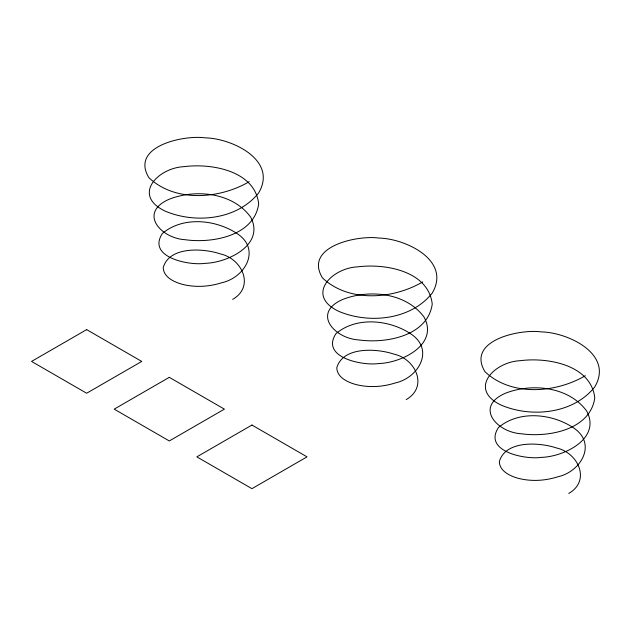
<?xml version="1.0" encoding="UTF-8"?>
<svg xmlns="http://www.w3.org/2000/svg" width="631" height="631" viewBox="0 0 631 631"><rect width="100%" height="100%" fill="white"/><g stroke="black" fill="none" stroke-linecap="round" stroke-linejoin="round"><path stroke-width="0.95" d="M232.658 299.394C255.169 286.419 241.823 258.607 220.574 253.977C203.805 248.251 169.4 245.901 163.224 267.583C163.476 276.977 173.612 281.789 181.436 284.068C194.585 287.657 208.758 286.884 221.694 282.751C245.136 277.648 261.565 249.182 236.791 233.391C215.376 219.422 182.761 216.157 162.364 233.509C146.644 257.409 189.355 265.769 205.107 263.332C227.531 262.819 265.47 244.718 250.546 216.954C232.658 192.597 195.996 188.779 169.297 199.191C137.795 212.821 161.023 238.376 185.167 239.709C211.85 243.542 254.048 236.144 258.678 203.963C255.121 170.63 211.164 163.074 184.047 166.663C158.105 167.775 131.461 195.153 165.164 211.125C195.484 223.973 237.209 219.825 258.647 192.912C278.105 160.037 231.577 138.244 205.107 137.85C184.197 134.821 129.82 146.171 148.869 177.65C175.181 202.685 219.588 199.081 249.182 181.696M406.214 399.597C428.725 386.622 415.379 358.81 394.13 354.18C377.362 348.454 342.956 346.103 336.78 367.786C337.033 377.18 347.168 381.992 354.993 384.271C368.141 387.86 382.323 387.087 395.251 382.954C418.7 377.851 435.122 349.385 410.347 333.594C388.933 319.625 356.318 316.36 335.921 333.712C320.201 357.611 362.912 365.972 378.663 363.535C401.087 363.022 439.034 344.92 424.111 317.156C406.214 292.8 369.553 288.982 342.854 299.394C311.351 313.023 334.58 338.579 358.724 339.912C385.407 343.745 427.605 336.347 432.235 304.166C428.678 270.833 384.721 263.277 357.603 266.866C331.661 267.978 305.018 295.355 338.721 311.328C369.04 324.176 410.765 320.027 432.203 293.115C451.662 260.24 405.134 238.447 378.663 238.053C357.753 235.024 303.377 246.374 322.425 277.853C348.738 302.888 393.145 299.283 422.746 281.899M568.752 493.442C591.263 480.459 577.917 452.648 556.668 448.026C539.899 442.292 505.494 439.949 499.318 461.632C499.571 471.018 509.706 475.829 517.53 478.109C530.679 481.698 544.861 480.925 557.788 476.799C581.238 471.688 597.66 443.222 572.885 427.432C551.47 413.463 518.856 410.197 498.458 427.55C482.739 451.449 525.449 459.81 541.201 457.372C563.625 456.868 601.572 438.758 586.649 411.002C568.752 386.637 532.091 382.82 505.392 393.239C473.889 406.869 497.118 432.424 521.261 433.757C547.945 437.583 590.143 430.184 594.773 398.011C591.215 364.671 547.258 357.114 520.141 360.703C494.199 361.815 467.555 389.201 501.259 405.165C531.578 418.014 573.303 413.865 594.741 386.953C614.2 354.086 567.671 332.285 541.201 331.898C520.291 328.861 465.915 340.219 484.963 371.691C511.276 396.725 555.682 393.121 585.284 375.737M86.644 329.619L31.55 361.429L86.644 393.239L141.746 361.429L86.644 329.619M169.297 377.33L114.195 409.14L169.297 440.951L224.391 409.14L169.297 377.33M251.943 425.049L196.84 456.86L251.943 488.67L307.037 456.86L251.943 425.049"/></g></svg>
